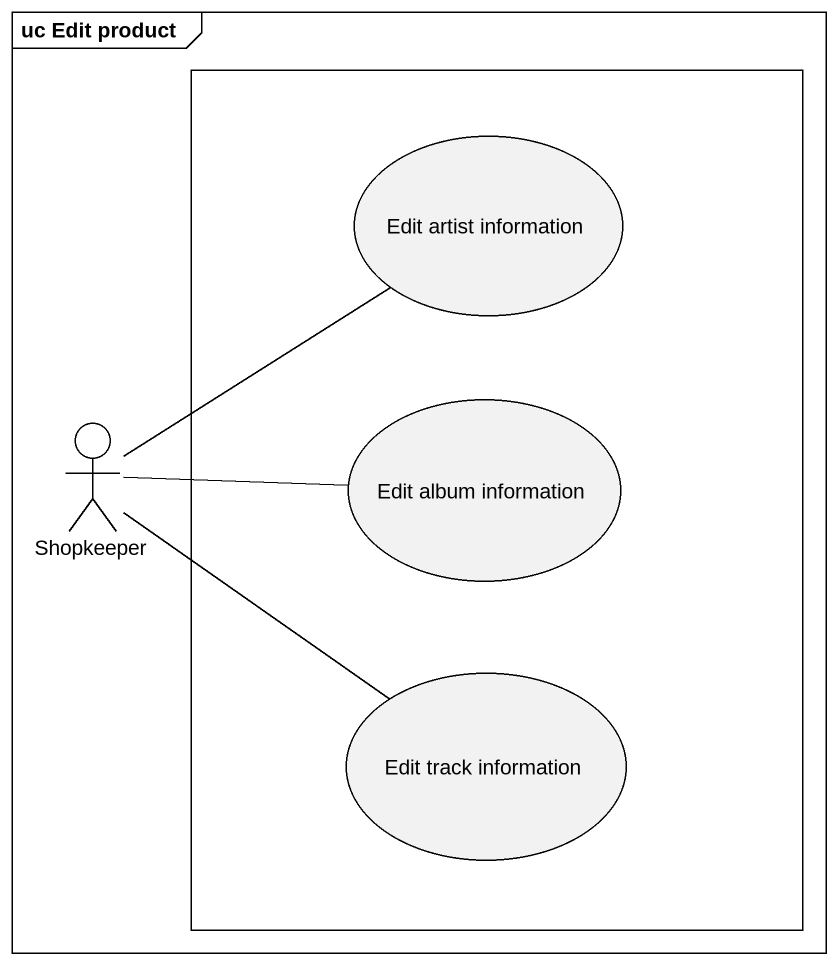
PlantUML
@startuml
mainframe uc Edit product
rectangle " " as rectangle1 {
  usecase "Edit artist information" as Edit_artist_information
  usecase "Edit album information" as Edit_album_information
  usecase "Edit track information" as Edit_track_information
}
actor Shopkeeper
Edit_artist_information -- Shopkeeper
Edit_album_information -left- Shopkeeper
Edit_track_information -left- Shopkeeper
@enduml
